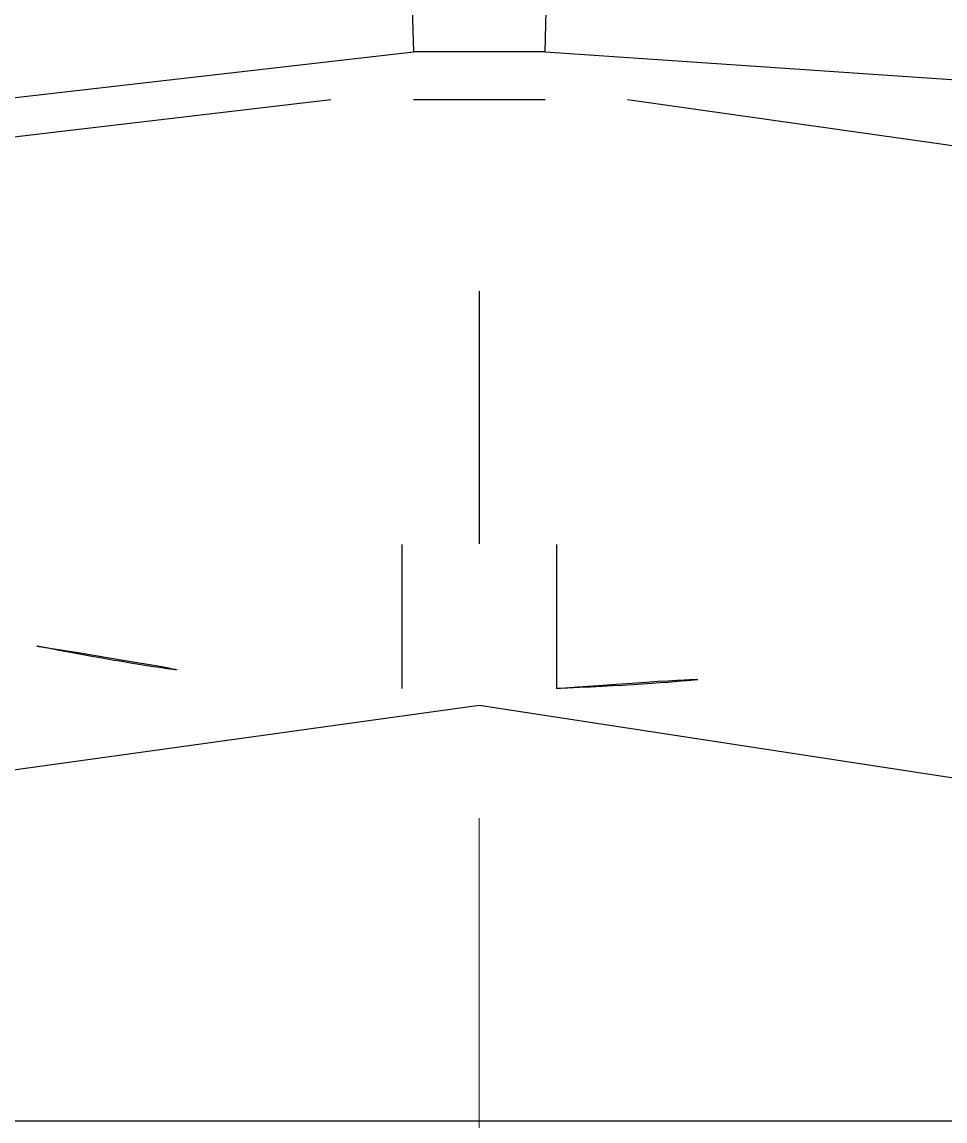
# Model space of a CAD drawing. Extents: x 0 to 16296672895, y -37409619871 to 0.
# Drawn here: x 16296672122.43 to 16296672137.39, y -37409617889.7 to -37409617871.88 of the extents above; entities that cross this region are included whole.
import ezdxf

# ---------------------------------------------------------------- set-up
doc = ezdxf.new("R2010")
doc.units = 0
doc.header["$LTSCALE"] = 10
doc.header["$MEASUREMENT"] = 0
doc.linetypes.add('CENTER2', pattern=[28.575, 19.05, -3.175, 3.175, -3.175])
doc.layers.add('1', color=7, linetype='CONTINUOUS')
doc.layers.add('Cneter', color=1, linetype='CENTER2', lineweight=13)

msp = doc.modelspace()

# ---------------------------------------------------------------- linework, layer by layer
at = {"layer": '1', "color": 7, "linetype": 'Continuous'}
for p, q in [((16296672128.420219, -37409617859.490982), (16296672128.776649, -37409617872.366409)), ((16296672130.90958, -37409617872.366409), (16296672131.26601, -37409617859.490982)), ((16296672130.90958, -37409617872.366409), (16296672128.776649, -37409617872.366409)), ((16296672128.776649, -37409617873.137192), (16296672130.90958, -37409617873.137192)), ((16296672129.843109, -37409617876.243713), (16296672129.843109, -37409617879.219391)), ((16296672129.843109, -37409617879.219391), (16296672129.843109, -37409617880.338348)), ((16296672128.593109, -37409617882.685822), (16296672128.593109, -37409617880.35009)), ((16296672131.093109, -37409617880.35009), (16296672131.093109, -37409617882.685822)), ((16296672129.843109, -37409617889.696297), (16296672113.66329, -37409617889.696297)), ((16296672146.02294, -37409617889.696297), (16296672129.843109, -37409617889.696297))]:
    msp.add_line(p, q, dxfattribs=at)
for points in [[(16296672109.56115, -37409617874.571762, 0), (16296672109.779131, -37409617874.293831, 0), (16296672110.292681, -37409617874.019279, 0), (16296672111.09763, -37409617873.750938, 0), (16296672112.189079, -37409617873.496727, 0), (16296672113.555389, -37409617873.258652, 0), (16296672115.17975, -37409617873.040169, 0), (16296672118.055161, -37409617872.760986, 0), (16296672121.36919, -37409617872.548607, 0), (16296672124.991501, -37409617872.415497, 0), (16296672128.776649, -37409617872.366409, 0)], [(16296672128.776649, -37409617873.137192, 0), (16296672128.776649, -37409617872.832581, 0), (16296672128.776649, -37409617872.366409, 0)], [(16296672130.90958, -37409617872.366409, 0), (16296672130.90958, -37409617872.933998, 0), (16296672130.90958, -37409617873.137192, 0)], [(16296672130.90958, -37409617872.366409, 0), (16296672134.69405, -37409617872.415451, 0), (16296672138.315741, -37409617872.548553, 0), (16296672141.630039, -37409617872.76091, 0), (16296672144.50565, -37409617873.040077, 0), (16296672146.130171, -37409617873.25856, 0), (16296672147.496571, -37409617873.496552, 0), (16296672148.58823, -37409617873.750847, 0), (16296672149.393419, -37409617874.019203, 0), (16296672149.90781, -37409617874.29377, 0), (16296672150.12508, -37409617874.571762, 0)], [(16296672127.43936, -37409617873.143784, 0), (16296672124.13707, -37409617873.217941, 0), (16296672120.994961, -37409617873.37204, 0), (16296672118.117359, -37409617873.601227, 0), (16296672115.599091, -37409617873.89756, 0), (16296672113.52536, -37409617874.251556, 0), (16296672111.96257, -37409617874.651138, 0), (16296672110.965799, -37409617875.08329, 0), (16296672110.565041, -37409617875.533539, 0)], [(16296672129.843109, -37409617873.188164, 0), (16296672129.195551, -37409617873.189819, 0), (16296672128.54903, -37409617873.194794, 0), (16296672127.90461, -37409617873.203056, 0), (16296672127.26333, -37409617873.21463, 0), (16296672126.626249, -37409617873.229469, 0), (16296672125.994381, -37409617873.247551, 0), (16296672125.36875, -37409617873.268852, 0), (16296672124.750389, -37409617873.293343, 0), (16296672124.14028, -37409617873.320976, 0), (16296672123.539431, -37409617873.351707, 0), (16296672122.948811, -37409617873.38549, 0), (16296672122.369381, -37409617873.422256, 0)], [(16296672128.776649, -37409617873.137192, 0), (16296672128.027161, -37409617873.139252, 0), (16296672127.43936, -37409617873.143784, 0)], [(16296672130.305941, -37409617873.189011, 0), (16296672130.29669, -37409617873.188972, 0), (16296672130.287439, -37409617873.188942, 0), (16296672130.278179, -37409617873.188911, 0), (16296672130.26893, -37409617873.188881, 0), (16296672130.25967, -37409617873.18885, 0), (16296672130.25042, -37409617873.18882, 0), (16296672130.241159, -37409617873.188789, 0), (16296672130.231911, -37409617873.188759, 0), (16296672130.222651, -37409617873.188728, 0), (16296672130.2134, -37409617873.188713, 0), (16296672130.20414, -37409617873.188667, 0), (16296672130.194889, -37409617873.188652, 0), (16296672130.185631, -37409617873.188629, 0), (16296672130.176371, -37409617873.188599, 0), (16296672130.16712, -37409617873.188583, 0), (16296672130.15786, -37409617873.188553, 0), (16296672130.148609, -37409617873.18853, 0), (16296672130.139351, -37409617873.188507, 0), (16296672130.130091, -37409617873.188477, 0), (16296672130.12084, -37409617873.188469, 0), (16296672130.11158, -37409617873.188454, 0), (16296672130.10232, -37409617873.188431, 0), (16296672130.093069, -37409617873.188408, 0), (16296672130.083811, -37409617873.188393, 0), (16296672130.074551, -37409617873.188377, 0), (16296672130.0653, -37409617873.188347, 0), (16296672130.05604, -37409617873.188339, 0), (16296672130.04678, -37409617873.188316, 0), (16296672130.037531, -37409617873.188309, 0), (16296672130.028271, -37409617873.188301, 0), (16296672130.019011, -37409617873.188293, 0), (16296672130.00975, -37409617873.188271, 0), (16296672130.0005, -37409617873.188263, 0), (16296672129.99124, -37409617873.188248, 0), (16296672129.981979, -37409617873.18824, 0), (16296672129.972719, -37409617873.188217, 0), (16296672129.96347, -37409617873.188217, 0), (16296672129.95421, -37409617873.18821, 0), (16296672129.94495, -37409617873.188202, 0), (16296672129.93569, -37409617873.188187, 0), (16296672129.926439, -37409617873.188187, 0), (16296672129.917179, -37409617873.188187, 0), (16296672129.907921, -37409617873.188179, 0), (16296672129.898661, -37409617873.188171, 0), (16296672129.8894, -37409617873.188171, 0), (16296672129.88015, -37409617873.188164, 0), (16296672129.87089, -37409617873.188164, 0), (16296672129.861629, -37409617873.188164, 0), (16296672129.852369, -37409617873.188164, 0), (16296672129.843109, -37409617873.188164, 0)], [(16296672130.305941, -37409617873.189011, 0), (16296672130.30513, -37409617873.192787, 0), (16296672130.304319, -37409617873.19696, 0), (16296672130.303511, -37409617873.201523, 0), (16296672130.3027, -37409617873.206467, 0), (16296672130.301889, -37409617873.211807, 0), (16296672130.301081, -37409617873.217537, 0), (16296672130.30027, -37409617873.223663, 0), (16296672130.299459, -37409617873.230164, 0), (16296672130.29866, -37409617873.237053, 0), (16296672130.29785, -37409617873.244324, 0), (16296672130.29705, -37409617873.251968, 0), (16296672130.296249, -37409617873.260002, 0), (16296672130.29545, -37409617873.26841, 0), (16296672130.294649, -37409617873.277199, 0), (16296672130.293859, -37409617873.286362, 0), (16296672130.29306, -37409617873.295898, 0), (16296672130.292271, -37409617873.305809, 0), (16296672130.291491, -37409617873.316093, 0), (16296672130.290701, -37409617873.326729, 0), (16296672130.289921, -37409617873.337738, 0), (16296672130.289141, -37409617873.349113, 0), (16296672130.28837, -37409617873.360847, 0), (16296672130.28759, -37409617873.37294, 0), (16296672130.286831, -37409617873.385391, 0), (16296672130.28606, -37409617873.398193, 0), (16296672130.285299, -37409617873.411346, 0), (16296672130.28454, -37409617873.424858, 0), (16296672130.283791, -37409617873.438713, 0), (16296672130.283039, -37409617873.452904, 0), (16296672130.282301, -37409617873.467438, 0), (16296672130.281561, -37409617873.482307, 0), (16296672130.28083, -37409617873.497513, 0), (16296672130.2801, -37409617873.513046, 0), (16296672130.279381, -37409617873.528923, 0), (16296672130.27866, -37409617873.545113, 0), (16296672130.277941, -37409617873.56163, 0), (16296672130.277241, -37409617873.578468, 0), (16296672130.276541, -37409617873.595619, 0), (16296672130.275841, -37409617873.613083, 0), (16296672130.27515, -37409617873.630852, 0), (16296672130.27446, -37409617873.648933, 0), (16296672130.27379, -37409617873.667313, 0), (16296672130.273121, -37409617873.685997, 0), (16296672130.272449, -37409617873.704971, 0), (16296672130.27179, -37409617873.724243, 0), (16296672130.271139, -37409617873.743782, 0), (16296672130.270491, -37409617873.763618, 0), (16296672130.269859, -37409617873.783737, 0), (16296672130.26922, -37409617873.804123, 0), (16296672130.2686, -37409617873.824791, 0)], [(16296672137.56995, -37409617873.439507, 0), (16296672137.008881, -37409617873.40226, 0), (16296672136.43671, -37409617873.367844, 0), (16296672135.854321, -37409617873.336304, 0), (16296672135.262609, -37409617873.307701, 0), (16296672134.6625, -37409617873.282089, 0), (16296672134.05492, -37409617873.259499, 0), (16296672133.440809, -37409617873.23996, 0), (16296672132.821131, -37409617873.223511, 0), (16296672132.196831, -37409617873.210167, 0), (16296672131.56889, -37409617873.199966, 0), (16296672130.938259, -37409617873.192909, 0), (16296672130.305941, -37409617873.189011, 0)], [(16296672132.24687, -37409617873.143784, 0), (16296672131.49856, -37409617873.138458, 0), (16296672130.90958, -37409617873.137192, 0)], [(16296672149.121189, -37409617875.533539, 0), (16296672148.72043, -37409617875.08329, 0), (16296672147.72366, -37409617874.651138, 0), (16296672146.16087, -37409617874.251556, 0), (16296672144.087139, -37409617873.89756, 0), (16296672141.568871, -37409617873.601227, 0), (16296672138.691271, -37409617873.37204, 0), (16296672135.54916, -37409617873.217941, 0), (16296672132.24687, -37409617873.143784, 0)], [(16296672130.2686, -37409617873.824791, 0), (16296672129.752439, -37409617873.824043, 0), (16296672129.236389, -37409617873.825592, 0), (16296672128.721081, -37409617873.82943, 0), (16296672128.20715, -37409617873.835548, 0), (16296672127.6952, -37409617873.843941, 0), (16296672127.185869, -37409617873.854607, 0), (16296672126.67979, -37409617873.867523, 0), (16296672126.177561, -37409617873.882683, 0), (16296672125.6798, -37409617873.900047, 0), (16296672125.187111, -37409617873.919609, 0), (16296672124.700109, -37409617873.941353, 0), (16296672124.219379, -37409617873.96524, 0), (16296672123.745501, -37409617873.991249, 0), (16296672123.279051, -37409617874.019348, 0), (16296672122.82062, -37409617874.049492, 0), (16296672122.370741, -37409617874.08165, 0)], [(16296672130.2686, -37409617873.824791, 0), (16296672130.267981, -37409617873.845718, 0), (16296672130.26738, -37409617873.866913, 0), (16296672130.266769, -37409617873.888359, 0), (16296672130.26618, -37409617873.910072, 0), (16296672130.265591, -37409617873.93203, 0), (16296672130.26502, -37409617873.954231, 0), (16296672130.26445, -37409617873.976677, 0), (16296672130.263889, -37409617873.999359, 0), (16296672130.26333, -37409617874.022278, 0), (16296672130.262791, -37409617874.045418, 0), (16296672130.262251, -37409617874.068787, 0), (16296672130.261721, -37409617874.092377, 0), (16296672130.2612, -37409617874.11618, 0), (16296672130.260691, -37409617874.14019, 0), (16296672130.260189, -37409617874.164413, 0), (16296672130.259701, -37409617874.188828, 0), (16296672130.25922, -37409617874.213448, 0), (16296672130.258739, -37409617874.238251, 0), (16296672130.25828, -37409617874.263237, 0), (16296672130.25782, -37409617874.288406, 0), (16296672130.25738, -37409617874.313766, 0), (16296672130.256941, -37409617874.339279, 0), (16296672130.25651, -37409617874.364967, 0), (16296672130.2561, -37409617874.390823, 0), (16296672130.25569, -37409617874.416817, 0), (16296672130.255289, -37409617874.44297, 0), (16296672130.2549, -37409617874.469269, 0), (16296672130.25453, -37409617874.495712, 0), (16296672130.25416, -37409617874.522293, 0), (16296672130.253799, -37409617874.548988, 0), (16296672130.25346, -37409617874.575821, 0), (16296672130.25312, -37409617874.602768, 0), (16296672130.25279, -37409617874.629837, 0), (16296672130.25248, -37409617874.657013, 0), (16296672130.252171, -37409617874.68428, 0), (16296672130.251881, -37409617874.711647, 0), (16296672130.2516, -37409617874.739128, 0), (16296672130.25132, -37409617874.766678, 0), (16296672130.25106, -37409617874.794312, 0), (16296672130.250811, -37409617874.822029, 0), (16296672130.25057, -37409617874.849823, 0), (16296672130.25034, -37409617874.877663, 0), (16296672130.25012, -37409617874.905571, 0), (16296672130.24991, -37409617874.933533, 0), (16296672130.24972, -37409617874.961548, 0), (16296672130.249531, -37409617874.989601, 0), (16296672130.249359, -37409617875.0177, 0), (16296672130.249189, -37409617875.04583, 0), (16296672130.249041, -37409617875.073982, 0), (16296672130.248899, -37409617875.102158, 0)], [(16296672137.794291, -37409617874.118874, 0), (16296672137.369949, -37409617874.085716, 0), (16296672136.93705, -37409617874.054428, 0), (16296672136.496099, -37409617874.024986, 0), (16296672136.0476, -37409617873.997467, 0), (16296672135.59206, -37409617873.97187, 0), (16296672135.12999, -37409617873.94825, 0), (16296672134.661909, -37409617873.926613, 0), (16296672134.18837, -37409617873.90699, 0), (16296672133.70989, -37409617873.889412, 0), (16296672133.22702, -37409617873.873894, 0), (16296672132.740311, -37409617873.860443, 0), (16296672132.25032, -37409617873.849083, 0), (16296672131.757589, -37409617873.839828, 0), (16296672131.26268, -37409617873.832687, 0), (16296672130.766159, -37409617873.827667, 0), (16296672130.2686, -37409617873.824791, 0)], [(16296672130.232611, -37409617875.102097, 0), (16296672129.98321, -37409617875.101501, 0), (16296672129.733761, -37409617875.101463, 0), (16296672129.48435, -37409617875.10199, 0), (16296672129.23505, -37409617875.103081, 0), (16296672128.985941, -37409617875.104729, 0), (16296672128.737101, -37409617875.106934, 0), (16296672128.488609, -37409617875.109703, 0), (16296672128.24054, -37409617875.113022, 0), (16296672127.99297, -37409617875.116913, 0), (16296672127.745991, -37409617875.121353, 0), (16296672127.499649, -37409617875.126343, 0), (16296672127.254061, -37409617875.131882, 0), (16296672127.00927, -37409617875.137978, 0), (16296672126.765369, -37409617875.144623, 0), (16296672126.52243, -37409617875.151817, 0), (16296672126.280531, -37409617875.159554, 0), (16296672126.039749, -37409617875.167831, 0), (16296672125.800159, -37409617875.176651, 0), (16296672125.561831, -37409617875.186012, 0), (16296672125.32485, -37409617875.1959, 0), (16296672125.089279, -37409617875.206329, 0), (16296672124.85519, -37409617875.217278, 0), (16296672124.622669, -37409617875.228752, 0), (16296672124.391781, -37409617875.240753, 0), (16296672124.1626, -37409617875.253273, 0), (16296672123.9352, -37409617875.266289, 0), (16296672123.70965, -37409617875.279831, 0), (16296672123.486019, -37409617875.293869, 0), (16296672123.26437, -37409617875.308411, 0), (16296672123.04479, -37409617875.323448, 0), (16296672122.827339, -37409617875.338966, 0), (16296672122.61208, -37409617875.355003, 0), (16296672122.39908, -37409617875.37149, 0)], [(16296672130.22315, -37409617875.740784, 0), (16296672130.22345, -37409617875.730324, 0), (16296672130.22374, -37409617875.719719, 0), (16296672130.22403, -37409617875.708992, 0), (16296672130.22431, -37409617875.698143, 0), (16296672130.2246, -37409617875.687157, 0), (16296672130.224871, -37409617875.676064, 0), (16296672130.225149, -37409617875.664841, 0), (16296672130.22542, -37409617875.653503, 0), (16296672130.225679, -37409617875.642036, 0), (16296672130.225941, -37409617875.630463, 0), (16296672130.2262, -37409617875.618782, 0), (16296672130.22645, -37409617875.606987, 0), (16296672130.2267, -37409617875.595093, 0), (16296672130.22695, -37409617875.583076, 0), (16296672130.22719, -37409617875.570969, 0), (16296672130.227421, -37409617875.558762, 0), (16296672130.227659, -37409617875.546463, 0), (16296672130.22788, -37409617875.53405, 0), (16296672130.228109, -37409617875.521553, 0), (16296672130.228331, -37409617875.508957, 0), (16296672130.22854, -37409617875.496292, 0), (16296672130.22875, -37409617875.483543, 0), (16296672130.228951, -37409617875.470688, 0), (16296672130.229151, -37409617875.457764, 0), (16296672130.229349, -37409617875.444763, 0), (16296672130.22954, -37409617875.431686, 0), (16296672130.229731, -37409617875.418541, 0), (16296672130.22991, -37409617875.405319, 0), (16296672130.23008, -37409617875.392029, 0), (16296672130.230261, -37409617875.378677, 0), (16296672130.230419, -37409617875.365257, 0), (16296672130.230579, -37409617875.351791, 0), (16296672130.23074, -37409617875.338257, 0), (16296672130.23089, -37409617875.324669, 0), (16296672130.231039, -37409617875.311043, 0), (16296672130.23118, -37409617875.297348, 0), (16296672130.23131, -37409617875.283623, 0), (16296672130.231449, -37409617875.269836, 0), (16296672130.231569, -37409617875.25602, 0), (16296672130.231689, -37409617875.242157, 0), (16296672130.23181, -37409617875.228271, 0), (16296672130.23192, -37409617875.214348, 0), (16296672130.232019, -37409617875.200394, 0), (16296672130.232121, -37409617875.186409, 0), (16296672130.23222, -37409617875.172401, 0), (16296672130.232309, -37409617875.158371, 0), (16296672130.232389, -37409617875.144333, 0), (16296672130.23247, -37409617875.130257, 0), (16296672130.23254, -37409617875.116188, 0), (16296672130.232611, -37409617875.102097, 0)], [(16296672137.501789, -37409617875.388786, 0), (16296672137.30467, -37409617875.372879, 0), (16296672137.105499, -37409617875.357384, 0), (16296672136.904341, -37409617875.342308, 0), (16296672136.70125, -37409617875.327652, 0), (16296672136.496269, -37409617875.313438, 0), (16296672136.289459, -37409617875.299652, 0), (16296672136.080891, -37409617875.286301, 0), (16296672135.870609, -37409617875.273392, 0), (16296672135.65867, -37409617875.260933, 0), (16296672135.445129, -37409617875.248909, 0), (16296672135.230061, -37409617875.237343, 0), (16296672135.01351, -37409617875.226227, 0), (16296672134.79554, -37409617875.215584, 0), (16296672134.57621, -37409617875.205383, 0), (16296672134.355591, -37409617875.195663, 0), (16296672134.13372, -37409617875.186394, 0), (16296672133.910681, -37409617875.177589, 0), (16296672133.68652, -37409617875.169273, 0), (16296672133.461309, -37409617875.161423, 0), (16296672133.2351, -37409617875.154037, 0), (16296672133.007959, -37409617875.147133, 0), (16296672132.779961, -37409617875.140709, 0), (16296672132.551149, -37409617875.134773, 0), (16296672132.32159, -37409617875.129311, 0), (16296672132.09136, -37409617875.124336, 0), (16296672131.8605, -37409617875.11985, 0), (16296672131.629101, -37409617875.115837, 0), (16296672131.3972, -37409617875.112328, 0), (16296672131.164881, -37409617875.109306, 0), (16296672130.932199, -37409617875.106773, 0), (16296672130.699209, -37409617875.104721, 0), (16296672130.466, -37409617875.103157, 0), (16296672130.232611, -37409617875.102097, 0)], [(16296672130.22315, -37409617875.740784, 0), (16296672129.734791, -37409617875.740173, 0), (16296672129.246559, -37409617875.74176, 0), (16296672128.759081, -37409617875.745552, 0), (16296672128.27297, -37409617875.751541, 0), (16296672127.788839, -37409617875.759712, 0), (16296672127.307301, -37409617875.770073, 0), (16296672126.828951, -37409617875.782593, 0), (16296672126.354401, -37409617875.797256, 0), (16296672125.88426, -37409617875.814056, 0), (16296672125.4191, -37409617875.832977, 0), (16296672124.95952, -37409617875.853973, 0), (16296672124.50609, -37409617875.877029, 0), (16296672124.059389, -37409617875.902122, 0), (16296672123.619989, -37409617875.929207, 0), (16296672123.188419, -37409617875.95826, 0), (16296672122.765249, -37409617875.989243, 0), (16296672122.351, -37409617876.02211, 0)], [(16296672130.205231, -37409617876.058678, 0), (16296672130.20562, -37409617876.056793, 0), (16296672130.206011, -37409617876.054703, 0), (16296672130.2064, -37409617876.052422, 0), (16296672130.206791, -37409617876.049942, 0), (16296672130.20718, -37409617876.047272, 0), (16296672130.207569, -37409617876.044403, 0), (16296672130.207951, -37409617876.041351, 0), (16296672130.20834, -37409617876.038094, 0), (16296672130.208731, -37409617876.034653, 0), (16296672130.20911, -37409617876.031021, 0), (16296672130.209499, -37409617876.027191, 0), (16296672130.209881, -37409617876.023178, 0), (16296672130.21027, -37409617876.018967, 0), (16296672130.210649, -37409617876.01458, 0), (16296672130.211029, -37409617876.009987, 0), (16296672130.211411, -37409617876.005234, 0), (16296672130.21179, -37409617876.000267, 0), (16296672130.21217, -37409617875.995132, 0), (16296672130.212549, -37409617875.989807, 0), (16296672130.212919, -37409617875.984306, 0), (16296672130.213289, -37409617875.978622, 0), (16296672130.213671, -37409617875.972763, 0), (16296672130.214041, -37409617875.966713, 0), (16296672130.214411, -37409617875.96048, 0), (16296672130.214769, -37409617875.954079, 0), (16296672130.215139, -37409617875.947502, 0), (16296672130.2155, -37409617875.94075, 0), (16296672130.21586, -37409617875.933823, 0), (16296672130.216221, -37409617875.926727, 0), (16296672130.216579, -37409617875.919456, 0), (16296672130.21693, -37409617875.912033, 0), (16296672130.217291, -37409617875.904419, 0), (16296672130.21763, -37409617875.896652, 0), (16296672130.217979, -37409617875.888718, 0), (16296672130.21833, -37409617875.880623, 0), (16296672130.21867, -37409617875.87236, 0), (16296672130.219009, -37409617875.863953, 0), (16296672130.219351, -37409617875.85537, 0), (16296672130.219681, -37409617875.846626, 0), (16296672130.220011, -37409617875.837753, 0), (16296672130.220341, -37409617875.828712, 0), (16296672130.220659, -37409617875.819519, 0), (16296672130.220989, -37409617875.810181, 0), (16296672130.22131, -37409617875.80069, 0), (16296672130.221621, -37409617875.791061, 0), (16296672130.221939, -37409617875.781281, 0), (16296672130.22224, -37409617875.771362, 0), (16296672130.222549, -37409617875.761307, 0), (16296672130.222851, -37409617875.751106, 0), (16296672130.22315, -37409617875.740784, 0)], [(16296672137.71101, -37409617876.054237, 0), (16296672137.320669, -37409617876.020912, 0), (16296672136.9216, -37409617875.989288, 0), (16296672136.51424, -37409617875.959412, 0), (16296672136.099091, -37409617875.931328, 0), (16296672135.67662, -37409617875.905067, 0), (16296672135.247339, -37409617875.880653, 0), (16296672134.811741, -37409617875.858124, 0), (16296672134.370331, -37409617875.837486, 0), (16296672133.92362, -37409617875.818787, 0), (16296672133.472151, -37409617875.80204, 0), (16296672133.01643, -37409617875.787262, 0), (16296672132.557011, -37409617875.774467, 0), (16296672132.09441, -37409617875.76368, 0), (16296672131.629181, -37409617875.754913, 0), (16296672131.161869, -37409617875.748161, 0), (16296672130.69301, -37409617875.743446, 0), (16296672130.22315, -37409617875.740784, 0)], [(16296672129.843109, -37409617876.058037, 0), (16296672129.559759, -37409617876.058434, 0), (16296672129.27655, -37409617876.059593, 0), (16296672128.993589, -37409617876.061539, 0), (16296672128.71104, -37409617876.064262, 0), (16296672128.42901, -37409617876.067757, 0), (16296672128.14764, -37409617876.072029, 0), (16296672127.867069, -37409617876.077072, 0), (16296672127.58742, -37409617876.082893, 0), (16296672127.308821, -37409617876.08947, 0), (16296672127.03141, -37409617876.096809, 0), (16296672126.75532, -37409617876.104912, 0), (16296672126.480659, -37409617876.11377, 0), (16296672126.207581, -37409617876.123383, 0), (16296672125.936199, -37409617876.133743, 0), (16296672125.666639, -37409617876.144852, 0), (16296672125.39904, -37409617876.156693, 0), (16296672125.133511, -37409617876.169273, 0), (16296672124.87018, -37409617876.182564, 0), (16296672124.60918, -37409617876.196587, 0), (16296672124.35062, -37409617876.211319, 0), (16296672124.094641, -37409617876.226761, 0), (16296672123.84133, -37409617876.242897, 0), (16296672123.590839, -37409617876.259727, 0), (16296672123.34326, -37409617876.277237, 0), (16296672123.098721, -37409617876.295441, 0), (16296672122.85734, -37409617876.314301, 0), (16296672122.619221, -37409617876.333817, 0), (16296672122.38448, -37409617876.353989, 0)], [(16296672130.205231, -37409617876.058678, 0), (16296672130.19799, -37409617876.058647, 0), (16296672130.19075, -37409617876.058617, 0), (16296672130.18351, -37409617876.058601, 0), (16296672130.17627, -37409617876.058578, 0), (16296672130.169029, -37409617876.058563, 0), (16296672130.161791, -37409617876.058533, 0), (16296672130.154539, -37409617876.05851, 0), (16296672130.147301, -37409617876.058487, 0), (16296672130.14006, -37409617876.058456, 0), (16296672130.13282, -37409617876.058449, 0), (16296672130.12558, -37409617876.058434, 0), (16296672130.11834, -37409617876.058403, 0), (16296672130.111099, -37409617876.058388, 0), (16296672130.103861, -37409617876.058357, 0), (16296672130.096609, -37409617876.05835, 0), (16296672130.089371, -37409617876.058327, 0), (16296672130.08213, -37409617876.058311, 0), (16296672130.07489, -37409617876.058296, 0), (16296672130.06764, -37409617876.058281, 0), (16296672130.0604, -37409617876.058273, 0), (16296672130.05316, -37409617876.05825, 0), (16296672130.045919, -37409617876.058243, 0), (16296672130.038679, -37409617876.05822, 0), (16296672130.031429, -37409617876.058212, 0), (16296672130.024191, -37409617876.058197, 0), (16296672130.016951, -37409617876.058182, 0), (16296672130.009701, -37409617876.058167, 0), (16296672130.00246, -37409617876.058159, 0), (16296672129.99522, -37409617876.058151, 0), (16296672129.98798, -37409617876.058144, 0), (16296672129.98073, -37409617876.058128, 0), (16296672129.97349, -37409617876.058121, 0), (16296672129.966249, -37409617876.058113, 0), (16296672129.959009, -37409617876.058113, 0), (16296672129.951759, -37409617876.058098, 0), (16296672129.944521, -37409617876.05809, 0), (16296672129.937281, -37409617876.058083, 0), (16296672129.930031, -37409617876.058067, 0), (16296672129.922791, -37409617876.058067, 0), (16296672129.91555, -37409617876.058067, 0), (16296672129.9083, -37409617876.05806, 0), (16296672129.90106, -37409617876.058052, 0), (16296672129.89382, -37409617876.058052, 0), (16296672129.88657, -37409617876.058037, 0), (16296672129.87933, -37409617876.058037, 0), (16296672129.872089, -37409617876.058037, 0), (16296672129.864849, -37409617876.058037, 0), (16296672129.857599, -37409617876.058037, 0), (16296672129.850361, -37409617876.058037, 0), (16296672129.843109, -37409617876.058037, 0)], [(16296672137.541281, -37409617876.375557, 0), (16296672137.31217, -37409617876.354897, 0), (16296672137.07962, -37409617876.334877, 0), (16296672136.84375, -37409617876.315491, 0), (16296672136.60466, -37409617876.296753, 0), (16296672136.362471, -37409617876.278664, 0), (16296672136.117279, -37409617876.261253, 0), (16296672135.869209, -37409617876.244492, 0), (16296672135.61837, -37409617876.228416, 0), (16296672135.36488, -37409617876.213043, 0), (16296672135.10885, -37409617876.198349, 0), (16296672134.85041, -37409617876.184357, 0), (16296672134.589661, -37409617876.171082, 0), (16296672134.32674, -37409617876.158508, 0), (16296672134.06175, -37409617876.14666, 0), (16296672133.79483, -37409617876.135536, 0), (16296672133.526091, -37409617876.125137, 0), (16296672133.255659, -37409617876.115479, 0), (16296672132.98366, -37409617876.106552, 0), (16296672132.71022, -37409617876.098373, 0), (16296672132.435459, -37409617876.090927, 0), (16296672132.15951, -37409617876.084251, 0), (16296672131.8825, -37409617876.078323, 0), (16296672131.604549, -37409617876.073143, 0), (16296672131.32579, -37409617876.068733, 0), (16296672131.04635, -37409617876.065071, 0), (16296672130.766359, -37409617876.062172, 0), (16296672130.485941, -37409617876.060043, 0), (16296672130.205231, -37409617876.058678, 0)], [(16296672129.843109, -37409617876.103416, 0), (16296672129.256599, -37409617876.105141, 0), (16296672128.671329, -37409617876.110283, 0), (16296672128.08853, -37409617876.118843, 0), (16296672127.509451, -37409617876.130791, 0), (16296672126.93532, -37409617876.146118, 0), (16296672126.36734, -37409617876.16478, 0), (16296672125.806721, -37409617876.186752, 0), (16296672125.254641, -37409617876.211967, 0), (16296672124.71228, -37409617876.240387, 0), (16296672124.18078, -37409617876.27195, 0), (16296672123.66127, -37409617876.306587, 0), (16296672123.15485, -37409617876.344223, 0), (16296672122.66259, -37409617876.384773, 0), (16296672122.185539, -37409617876.428162, 0)], [(16296672137.50069, -37409617876.428162, 0), (16296672137.02364, -37409617876.384773, 0), (16296672136.53138, -37409617876.344223, 0), (16296672136.02496, -37409617876.306587, 0), (16296672135.505449, -37409617876.27195, 0), (16296672134.973949, -37409617876.240387, 0), (16296672134.431589, -37409617876.211967, 0), (16296672133.879511, -37409617876.186752, 0), (16296672133.31889, -37409617876.16478, 0), (16296672132.75091, -37409617876.146118, 0), (16296672132.176769, -37409617876.130791, 0), (16296672131.5977, -37409617876.118843, 0), (16296672131.0149, -37409617876.110283, 0), (16296672130.42963, -37409617876.105141, 0), (16296672129.843109, -37409617876.103416, 0)], [(16296672129.843109, -37409617876.243713, 0), (16296672129.54471, -37409617876.244301, 0), (16296672129.246599, -37409617876.246094, 0), (16296672128.949089, -37409617876.249062, 0), (16296672128.652451, -37409617876.253227, 0), (16296672128.356991, -37409617876.258568, 0), (16296672128.06299, -37409617876.265083, 0), (16296672127.77075, -37409617876.272774, 0), (16296672127.48056, -37409617876.281631, 0), (16296672127.192699, -37409617876.291634, 0), (16296672126.90745, -37409617876.302788, 0), (16296672126.625099, -37409617876.315071, 0), (16296672126.34593, -37409617876.328484, 0), (16296672126.07021, -37409617876.342987, 0), (16296672125.79821, -37409617876.358589, 0), (16296672125.530199, -37409617876.375267, 0), (16296672125.266451, -37409617876.393021, 0), (16296672125.007219, -37409617876.411797, 0), (16296672124.75276, -37409617876.431618, 0), (16296672124.503321, -37409617876.452438, 0), (16296672124.259159, -37409617876.474243, 0), (16296672124.0205, -37409617876.497009, 0), (16296672123.78759, -37409617876.520721, 0), (16296672123.56065, -37409617876.545349, 0), (16296672123.33992, -37409617876.570869, 0), (16296672123.125601, -37409617876.59726, 0), (16296672122.91791, -37409617876.624496, 0), (16296672122.71706, -37409617876.652542, 0), (16296672122.523239, -37409617876.681374, 0), (16296672122.336639, -37409617876.710968, 0)], [(16296672137.52878, -37409617876.741287, 0), (16296672137.34959, -37409617876.710968, 0), (16296672137.162991, -37409617876.681374, 0), (16296672136.96917, -37409617876.652542, 0), (16296672136.76832, -37409617876.624496, 0), (16296672136.560631, -37409617876.59726, 0), (16296672136.34631, -37409617876.570869, 0), (16296672136.12558, -37409617876.545349, 0), (16296672135.89864, -37409617876.520721, 0), (16296672135.66573, -37409617876.497009, 0), (16296672135.427071, -37409617876.474243, 0), (16296672135.182911, -37409617876.452438, 0), (16296672134.93347, -37409617876.431618, 0), (16296672134.67901, -37409617876.411797, 0), (16296672134.419781, -37409617876.393021, 0), (16296672134.156019, -37409617876.375267, 0), (16296672133.88802, -37409617876.358589, 0), (16296672133.61602, -37409617876.342987, 0), (16296672133.3403, -37409617876.328484, 0), (16296672133.061119, -37409617876.315071, 0), (16296672132.77878, -37409617876.302788, 0), (16296672132.49353, -37409617876.291634, 0), (16296672132.205669, -37409617876.281631, 0), (16296672131.91548, -37409617876.272774, 0), (16296672131.62324, -37409617876.265083, 0), (16296672131.329241, -37409617876.258568, 0), (16296672131.033779, -37409617876.253227, 0), (16296672130.737141, -37409617876.249062, 0), (16296672130.439619, -37409617876.246094, 0), (16296672130.14152, -37409617876.244301, 0), (16296672129.843109, -37409617876.243713, 0)], [(16296672129.843109, -37409617879.219391, 0), (16296672129.52033, -37409617879.220093, 0), (16296672129.19791, -37409617879.222183, 0), (16296672128.87624, -37409617879.225647, 0), (16296672128.555691, -37409617879.230522, 0), (16296672128.23662, -37409617879.236771, 0), (16296672127.919411, -37409617879.244392, 0), (16296672127.60442, -37409617879.253387, 0), (16296672127.292021, -37409617879.263733, 0), (16296672126.982559, -37409617879.275414, 0), (16296672126.676399, -37409617879.288429, 0), (16296672126.373911, -37409617879.302757, 0), (16296672126.075411, -37409617879.318382, 0), (16296672125.781269, -37409617879.335289, 0), (16296672125.491819, -37409617879.353447, 0), (16296672125.207399, -37409617879.372864, 0), (16296672124.928329, -37409617879.393494, 0), (16296672124.65493, -37409617879.415298, 0), (16296672124.387529, -37409617879.438278, 0), (16296672124.126419, -37409617879.462402, 0), (16296672123.87192, -37409617879.48764, 0), (16296672123.62431, -37409617879.513962, 0), (16296672123.38389, -37409617879.541344, 0), (16296672123.150921, -37409617879.56974, 0), (16296672122.92568, -37409617879.599129, 0), (16296672122.708429, -37409617879.629471, 0), (16296672122.49942, -37409617879.660728, 0), (16296672122.298889, -37409617879.692879, 0)], [(16296672137.579161, -37409617879.725883, 0), (16296672137.387341, -37409617879.692879, 0), (16296672137.18681, -37409617879.660728, 0), (16296672136.9778, -37409617879.629471, 0), (16296672136.76055, -37409617879.599129, 0), (16296672136.535311, -37409617879.56974, 0), (16296672136.30234, -37409617879.541344, 0), (16296672136.06192, -37409617879.513962, 0), (16296672135.81431, -37409617879.48764, 0), (16296672135.559811, -37409617879.462402, 0), (16296672135.2987, -37409617879.438278, 0), (16296672135.0313, -37409617879.415298, 0), (16296672134.7579, -37409617879.393494, 0), (16296672134.47883, -37409617879.372864, 0), (16296672134.19441, -37409617879.353447, 0), (16296672133.904949, -37409617879.335289, 0), (16296672133.610821, -37409617879.318382, 0), (16296672133.312321, -37409617879.302757, 0), (16296672133.009821, -37409617879.288429, 0), (16296672132.703671, -37409617879.275414, 0), (16296672132.394211, -37409617879.263733, 0), (16296672132.08181, -37409617879.253387, 0), (16296672131.766821, -37409617879.244392, 0), (16296672131.44961, -37409617879.236771, 0), (16296672131.130541, -37409617879.230522, 0), (16296672130.80999, -37409617879.225647, 0), (16296672130.488319, -37409617879.222183, 0), (16296672130.165899, -37409617879.220093, 0), (16296672129.843109, -37409617879.219391, 0)], [(16296672128.593109, -37409617880.35009, 0), (16296672128.259581, -37409617880.357246, 0), (16296672127.928551, -37409617880.366096, 0), (16296672127.600559, -37409617880.376617, 0), (16296672127.276119, -37409617880.388779, 0), (16296672126.95574, -37409617880.402573, 0), (16296672126.639931, -37409617880.417976, 0), (16296672126.329201, -37409617880.434959, 0), (16296672126.024031, -37409617880.453506, 0), (16296672125.724911, -37409617880.473579, 0), (16296672125.43232, -37409617880.495148, 0), (16296672125.146709, -37409617880.518173, 0), (16296672124.86854, -37409617880.542633, 0), (16296672124.59824, -37409617880.568466, 0), (16296672124.33625, -37409617880.595657, 0), (16296672124.082991, -37409617880.624161, 0), (16296672123.83884, -37409617880.653908, 0), (16296672123.60421, -37409617880.684868, 0), (16296672123.379459, -37409617880.717003, 0), (16296672123.16494, -37409617880.750229, 0), (16296672122.961, -37409617880.784523, 0), (16296672122.76796, -37409617880.819817, 0), (16296672122.58613, -37409617880.856056, 0), (16296672122.415779, -37409617880.893188, 0)], [(16296672129.843109, -37409617880.338348, 0), (16296672129.81802, -37409617880.338364, 0), (16296672129.792931, -37409617880.338364, 0), (16296672129.767839, -37409617880.338387, 0), (16296672129.74275, -37409617880.338417, 0), (16296672129.717661, -37409617880.338463, 0), (16296672129.692579, -37409617880.338516, 0), (16296672129.66749, -37409617880.338577, 0), (16296672129.64241, -37409617880.338654, 0), (16296672129.617319, -37409617880.33873, 0), (16296672129.592239, -37409617880.338821, 0), (16296672129.56716, -37409617880.338921, 0), (16296672129.542089, -37409617880.339027, 0), (16296672129.51701, -37409617880.339142, 0), (16296672129.49194, -37409617880.339272, 0), (16296672129.466869, -37409617880.339409, 0), (16296672129.441811, -37409617880.339546, 0), (16296672129.41675, -37409617880.339706, 0), (16296672129.391689, -37409617880.339867, 0), (16296672129.36664, -37409617880.340042, 0), (16296672129.341591, -37409617880.340233, 0), (16296672129.31654, -37409617880.340424, 0), (16296672129.2915, -37409617880.340622, 0), (16296672129.26646, -37409617880.340843, 0), (16296672129.24143, -37409617880.341057, 0), (16296672129.21641, -37409617880.341293, 0), (16296672129.191389, -37409617880.34153, 0), (16296672129.16637, -37409617880.341766, 0), (16296672129.141371, -37409617880.342033, 0), (16296672129.11636, -37409617880.3423, 0), (16296672129.09137, -37409617880.342583, 0), (16296672129.06638, -37409617880.342857, 0), (16296672129.041401, -37409617880.343163, 0), (16296672129.01642, -37409617880.343468, 0), (16296672128.991449, -37409617880.343781, 0), (16296672128.96649, -37409617880.344109, 0), (16296672128.94154, -37409617880.344437, 0), (16296672128.91659, -37409617880.34478, 0), (16296672128.891649, -37409617880.345139, 0), (16296672128.86673, -37409617880.345497, 0), (16296672128.841801, -37409617880.345871, 0), (16296672128.816891, -37409617880.346237, 0), (16296672128.79199, -37409617880.346626, 0), (16296672128.767099, -37409617880.347038, 0), (16296672128.74221, -37409617880.347443, 0), (16296672128.71734, -37409617880.347862, 0), (16296672128.692471, -37409617880.348289, 0), (16296672128.66762, -37409617880.348717, 0), (16296672128.642771, -37409617880.349167, 0), (16296672128.617941, -37409617880.349617, 0), (16296672128.593109, -37409617880.35009, 0)], [(16296672131.093109, -37409617880.35009, 0), (16296672131.068291, -37409617880.349617, 0), (16296672131.043461, -37409617880.349167, 0), (16296672131.01861, -37409617880.348717, 0), (16296672130.993759, -37409617880.348289, 0), (16296672130.968889, -37409617880.347862, 0), (16296672130.944019, -37409617880.347443, 0), (16296672130.91913, -37409617880.347038, 0), (16296672130.894239, -37409617880.346626, 0), (16296672130.869341, -37409617880.346237, 0), (16296672130.844431, -37409617880.345871, 0), (16296672130.8195, -37409617880.345497, 0), (16296672130.794571, -37409617880.345139, 0), (16296672130.76964, -37409617880.34478, 0), (16296672130.74469, -37409617880.344437, 0), (16296672130.71974, -37409617880.344109, 0), (16296672130.69478, -37409617880.343781, 0), (16296672130.669809, -37409617880.343468, 0), (16296672130.644831, -37409617880.343163, 0), (16296672130.61985, -37409617880.342857, 0), (16296672130.59486, -37409617880.342583, 0), (16296672130.56987, -37409617880.3423, 0), (16296672130.544861, -37409617880.342033, 0), (16296672130.519859, -37409617880.341766, 0), (16296672130.494841, -37409617880.34153, 0), (16296672130.46982, -37409617880.341293, 0), (16296672130.444799, -37409617880.341057, 0), (16296672130.419769, -37409617880.340843, 0), (16296672130.39473, -37409617880.340622, 0), (16296672130.36969, -37409617880.340424, 0), (16296672130.344641, -37409617880.340233, 0), (16296672130.31959, -37409617880.340042, 0), (16296672130.29454, -37409617880.339867, 0), (16296672130.26948, -37409617880.339706, 0), (16296672130.244419, -37409617880.339546, 0), (16296672130.21936, -37409617880.339409, 0), (16296672130.19429, -37409617880.339272, 0), (16296672130.16922, -37409617880.339142, 0), (16296672130.14414, -37409617880.339027, 0), (16296672130.11907, -37409617880.338921, 0), (16296672130.09399, -37409617880.338821, 0), (16296672130.068911, -37409617880.33873, 0), (16296672130.043831, -37409617880.338654, 0), (16296672130.01874, -37409617880.338577, 0), (16296672129.99365, -37409617880.338516, 0), (16296672129.968559, -37409617880.338463, 0), (16296672129.94348, -37409617880.338417, 0), (16296672129.91839, -37409617880.338387, 0), (16296672129.893299, -37409617880.338364, 0), (16296672129.86821, -37409617880.338364, 0), (16296672129.843109, -37409617880.338348, 0)], [(16296672137.429029, -37409617880.93116, 0), (16296672137.270451, -37409617880.893188, 0), (16296672137.1001, -37409617880.856056, 0), (16296672136.91827, -37409617880.819817, 0), (16296672136.725229, -37409617880.784523, 0), (16296672136.52129, -37409617880.750229, 0), (16296672136.30677, -37409617880.717003, 0), (16296672136.08202, -37409617880.684868, 0), (16296672135.847389, -37409617880.653908, 0), (16296672135.603239, -37409617880.624161, 0), (16296672135.349979, -37409617880.595657, 0), (16296672135.08799, -37409617880.568466, 0), (16296672134.81769, -37409617880.542633, 0), (16296672134.53952, -37409617880.518173, 0), (16296672134.25391, -37409617880.495148, 0), (16296672133.961321, -37409617880.473579, 0), (16296672133.662201, -37409617880.453506, 0), (16296672133.357031, -37409617880.434959, 0), (16296672133.046301, -37409617880.417976, 0), (16296672132.73049, -37409617880.402573, 0), (16296672132.41011, -37409617880.388779, 0), (16296672132.08567, -37409617880.376617, 0), (16296672131.757681, -37409617880.366096, 0), (16296672131.426649, -37409617880.357246, 0), (16296672131.093109, -37409617880.35009, 0)], [(16296672122.331909, -37409617881.923973, 0), (16296672122.49617, -37409617881.961548, 0), (16296672122.67207, -37409617881.99826, 0)], [(16296672137.01416, -37409617881.99826, 0), (16296672137.19006, -37409617881.961548, 0), (16296672137.354321, -37409617881.923973, 0), (16296672137.506689, -37409617881.885597, 0)], [(16296672128.593109, -37409617882.486702, 0), (16296672128.617941, -37409617882.487167, 0), (16296672128.642771, -37409617882.487633, 0), (16296672128.66762, -37409617882.488068, 0), (16296672128.692471, -37409617882.488503, 0), (16296672128.71734, -37409617882.48893, 0), (16296672128.74221, -37409617882.489349, 0), (16296672128.767099, -37409617882.489754, 0), (16296672128.79199, -37409617882.490158, 0), (16296672128.816891, -37409617882.490547, 0), (16296672128.841801, -37409617882.490929, 0), (16296672128.86673, -37409617882.491287, 0), (16296672128.891649, -37409617882.491661, 0), (16296672128.91659, -37409617882.492012, 0), (16296672128.94154, -37409617882.492363, 0), (16296672128.96649, -37409617882.492683, 0), (16296672128.991449, -37409617882.493011, 0), (16296672129.01642, -37409617882.493317, 0), (16296672129.041401, -37409617882.493629, 0), (16296672129.06638, -37409617882.493927, 0), (16296672129.09137, -37409617882.494217, 0), (16296672129.11636, -37409617882.494492, 0), (16296672129.141371, -37409617882.494759, 0), (16296672129.16637, -37409617882.495018, 0), (16296672129.191389, -37409617882.49527, 0), (16296672129.21641, -37409617882.495506, 0), (16296672129.24143, -37409617882.495743, 0), (16296672129.26646, -37409617882.495956, 0), (16296672129.2915, -37409617882.49617, 0), (16296672129.31654, -37409617882.496368, 0), (16296672129.341591, -37409617882.496567, 0), (16296672129.36664, -37409617882.49675, 0), (16296672129.391689, -37409617882.496933, 0), (16296672129.41675, -37409617882.497093, 0), (16296672129.441811, -37409617882.497238, 0), (16296672129.466869, -37409617882.497391, 0), (16296672129.49194, -37409617882.49752, 0), (16296672129.51701, -37409617882.49765, 0), (16296672129.542089, -37409617882.497757, 0), (16296672129.56716, -37409617882.497879, 0), (16296672129.592239, -37409617882.497978, 0), (16296672129.617319, -37409617882.498062, 0), (16296672129.64241, -37409617882.498154, 0), (16296672129.66749, -37409617882.498207, 0), (16296672129.692579, -37409617882.498283, 0), (16296672129.717661, -37409617882.498329, 0), (16296672129.74275, -37409617882.498367, 0), (16296672129.767839, -37409617882.498413, 0), (16296672129.792931, -37409617882.498428, 0), (16296672129.81802, -37409617882.498444, 0), (16296672129.843109, -37409617882.498444, 0)], [(16296672129.843109, -37409617882.498444, 0), (16296672129.86821, -37409617882.498444, 0), (16296672129.893299, -37409617882.498428, 0), (16296672129.91839, -37409617882.498413, 0), (16296672129.94348, -37409617882.498367, 0), (16296672129.968559, -37409617882.498329, 0), (16296672129.99365, -37409617882.498283, 0), (16296672130.01874, -37409617882.498207, 0), (16296672130.043831, -37409617882.498154, 0), (16296672130.068911, -37409617882.498062, 0), (16296672130.09399, -37409617882.497978, 0), (16296672130.11907, -37409617882.497879, 0), (16296672130.14414, -37409617882.497757, 0), (16296672130.16922, -37409617882.49765, 0), (16296672130.19429, -37409617882.49752, 0), (16296672130.21936, -37409617882.497391, 0), (16296672130.244419, -37409617882.497238, 0), (16296672130.26948, -37409617882.497093, 0), (16296672130.29454, -37409617882.496933, 0), (16296672130.31959, -37409617882.49675, 0), (16296672130.344641, -37409617882.496567, 0), (16296672130.36969, -37409617882.496368, 0), (16296672130.39473, -37409617882.49617, 0), (16296672130.419769, -37409617882.495956, 0), (16296672130.444799, -37409617882.495743, 0), (16296672130.46982, -37409617882.495506, 0), (16296672130.494841, -37409617882.49527, 0), (16296672130.519859, -37409617882.495018, 0), (16296672130.544861, -37409617882.494759, 0), (16296672130.56987, -37409617882.494492, 0), (16296672130.59486, -37409617882.494217, 0), (16296672130.61985, -37409617882.493927, 0), (16296672130.644831, -37409617882.493629, 0), (16296672130.669809, -37409617882.493317, 0), (16296672130.69478, -37409617882.493011, 0), (16296672130.71974, -37409617882.492683, 0), (16296672130.74469, -37409617882.492363, 0), (16296672130.76964, -37409617882.492012, 0), (16296672130.794571, -37409617882.491661, 0), (16296672130.8195, -37409617882.491287, 0), (16296672130.844431, -37409617882.490929, 0), (16296672130.869341, -37409617882.490547, 0), (16296672130.894239, -37409617882.490158, 0), (16296672130.91913, -37409617882.489754, 0), (16296672130.944019, -37409617882.489349, 0), (16296672130.968889, -37409617882.48893, 0), (16296672130.993759, -37409617882.488503, 0), (16296672131.01861, -37409617882.488068, 0), (16296672131.043461, -37409617882.487633, 0), (16296672131.068291, -37409617882.487167, 0), (16296672131.093109, -37409617882.486702, 0)], [(16296672129.843109, -37409617882.963509, 0), (16296672129.843109, -37409617882.698547, 0), (16296672129.843109, -37409617882.487373, 0)], [(16296672129.843109, -37409617882.963509, 0), (16296672126.224131, -37409617883.024933, 0), (16296672122.78653, -37409617883.205193, 0), (16296672119.69713, -37409617883.495628, 0), (16296672117.617531, -37409617883.791199, 0), (16296672115.91083, -37409617884.136436, 0), (16296672114.625441, -37409617884.520233, 0), (16296672113.72279, -37409617884.990372, 0), (16296672113.50351, -37409617885.232224, 0), (16296672113.4422, -37409617885.475777, 0)], [(16296672146.244049, -37409617885.475517, 0), (16296672146.182631, -37409617885.231987, 0), (16296672145.96327, -37409617884.990173, 0), (16296672145.060551, -37409617884.520081, 0), (16296672143.843081, -37409617884.153, 0), (16296672142.239969, -37409617883.820648, 0), (16296672140.292629, -37409617883.53257, 0), (16296672138.05225, -37409617883.297043, 0), (16296672134.094709, -37409617883.048531, 0), (16296672129.843109, -37409617882.963509, 0)]]:
    msp.add_polyline3d(points, dxfattribs=at)
for start, end in [(258.7088207, 268.0441151), (271.9558849, 281.2911793)]:
    msp.add_arc((16296672129.843109, -37409617846.082161), 36.625, start, end, dxfattribs=at)
at = {"layer": 'Cneter', "lineweight": 5, "ltscale": 0.5}
msp.add_line((16296672129.843109, -37409617965.066322), (16296672129.843109, -37409617884.789429), dxfattribs=at)

doc.saveas('drawing.dxf')
